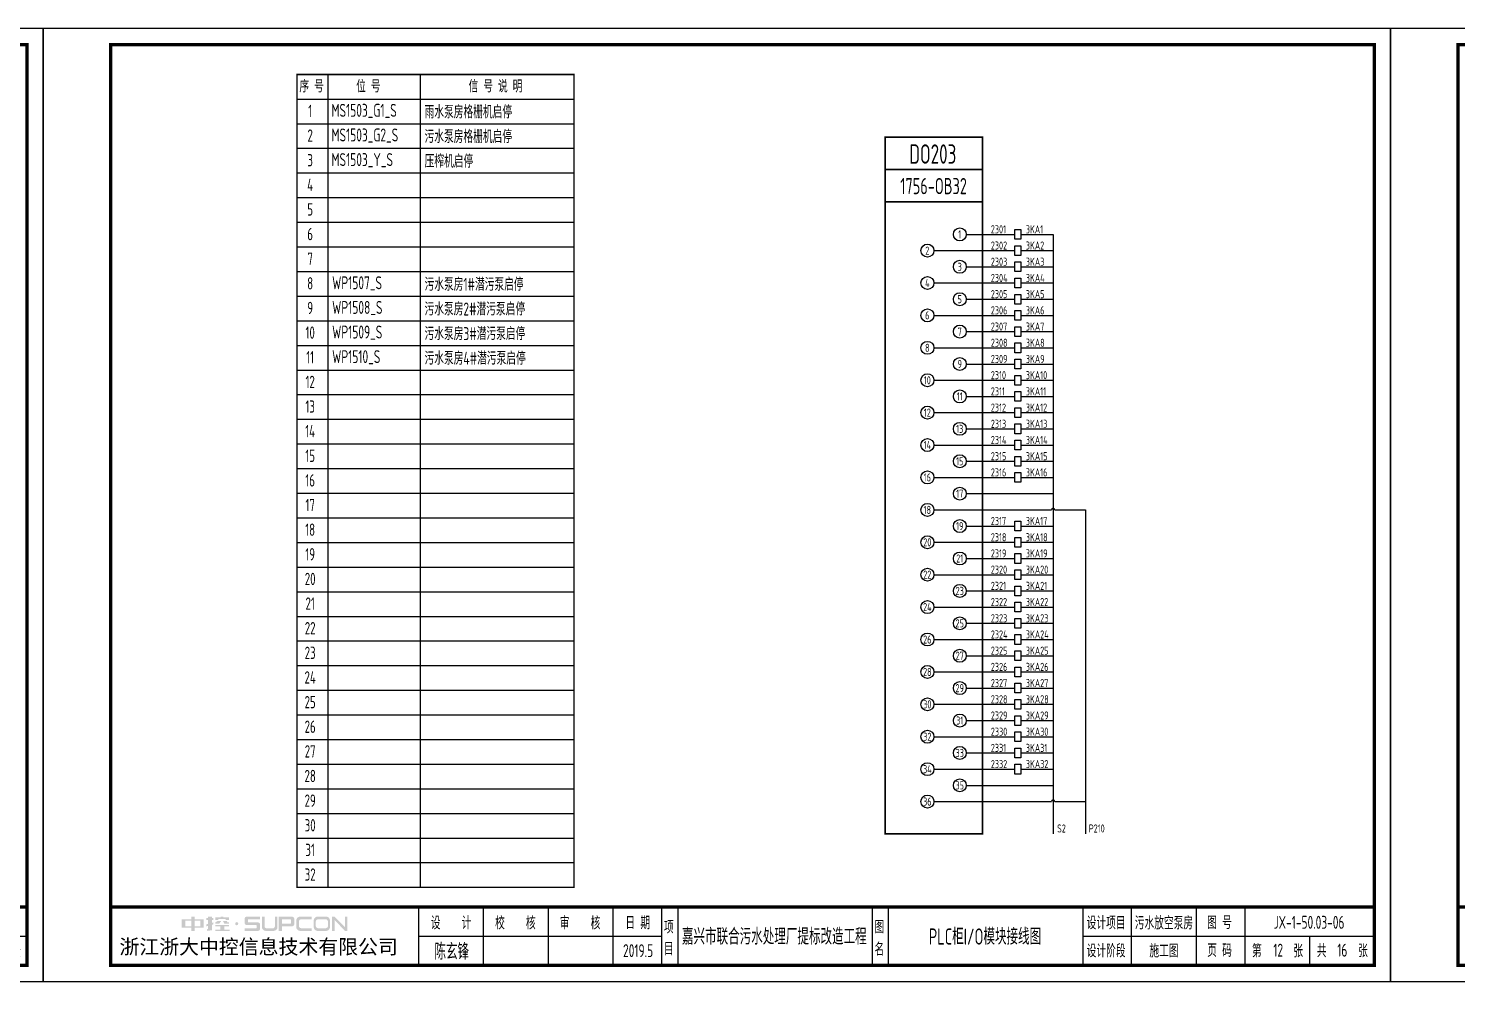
# Model space of a CAD drawing. Header units: millimetres. Extents: x 30557 to 235556, y -116603 to -73383.
# Drawn here: x 143017 to 147424, y -83067 to -80127 of the extents above; entities that cross this region are included whole.
import ezdxf
from ezdxf.enums import TextEntityAlignment as Align

# ---------------------------------------------------------------- set-up
doc = ezdxf.new("R2010")
doc.units = ezdxf.units.MM
doc.layers.add('1', color=3, linetype='Continuous')
doc.layers.add('_Drawing', color=7, linetype='Continuous', lineweight=25)
doc.styles.add('supcon', font='sceie.shx', dxfattribs={"width": 0.75, "height": 40, "bigfont": 'sceic.shx'})
doc.styles.add('Title', font='', dxfattribs={"height": 45})
doc.styles.get('Title').set_extended_font_data('SimHei')

# ---------------------------------------------------------------- blocks, each defined once
blk = doc.blocks.new('中控·SUPCON')
at = {"linetype": 'Continuous'}
h = blk.add_hatch(color=2, dxfattribs=at)
h.dxf.hatch_style = 1
h.paths.add_polyline_path([(34, 33), (20, 33), (20, 37), (15, 37), (15, 36), (15, 33), (0, 33), (0, 20), (13, 20), (15, 20), (15, 15), (20, 15), (20, 20), (22, 20), (34, 20)])
h.paths.add_polyline_path([(20, 30), (20, 31), (29, 31), (29, 22), (20, 22)], flags=16)
h.paths.add_polyline_path([(15, 30), (15, 22), (6, 22), (6, 31), (15, 31)], flags=16)
h.paths.add_polyline_path([(47, 32), (49, 32), (49, 35), (47, 35), (47, 37), (41, 37), (41, 35), (38, 35), (38, 32), (41, 32), (41, 25.8), (38, 25), (38, 22), (41, 22.8), (41, 18.3), (39, 17), (39, 15), (47, 16), (47, 24.5), (49, 25), (49, 28), (47, 27.5)])
h.paths.add_polyline_path([(61, 30), (55, 30), (52, 28), (52, 26), (58, 26)])
h.paths.add_polyline_path([(73, 28), (71, 28), (70, 30), (64, 30), (66, 26), (73, 26)])
h.paths.add_polyline_path([(73, 36), (64.6, 36), (64.6, 37), (60.4, 37), (60.4, 36), (52, 36), (52, 32), (56.8, 32), (56.8, 33.1), (68.2, 33.1), (68.2, 32), (73, 32)])
h.paths.add_polyline_path([(66, 22), (73, 22), (73, 24), (52, 24), (52, 22), (60, 22), (60, 17), (52, 17), (52, 15), (74, 15), (74, 17), (66, 17)])
h.paths.add_polyline_path([(82.7, 26.1, 1), (87.6, 26.1, 1)])
h.paths.add_polyline_path([(118, 28), (103.5, 28, -0.414214), (102.5, 29), (102.5, 32, -0.414214), (103.5, 33), (121, 33), (121, 37), (100.5, 37, 0.414214), (97.5, 34), (97.5, 27, 0.414214), (100.5, 24), (115, 24, -0.414214), (116, 23), (116, 20, -0.414214), (115, 19), (97.5, 19), (97.5, 15), (118, 15, 0.414214), (121, 18), (121, 25, 0.414214)])
h.paths.add_polyline_path([(128, 37), (124, 37), (124, 36), (124, 21, 0.414214), (130, 15), (142, 15, 0.414214), (148, 21), (148, 37), (144, 37), (144, 22, -0.414214), (141, 19), (131, 19, -0.414214), (128, 22)])
h.paths.add_polyline_path([(174, 26), (174, 33, 0.414214), (170, 37), (150, 37), (150, 36), (150, 15), (155, 15), (155, 22), (170, 22, 0.414214)])
h.paths.add_polyline_path([(167, 26), (155, 26), (155, 33), (167, 33, -0.414214), (169, 31), (169, 28, -0.414214)], flags=16)
h.paths.add_polyline_path([(201, 19), (185, 19, -0.414214), (181, 23), (181, 29, -0.414214), (185, 33), (201, 33), (201, 37), (183, 37, 0.414214), (177, 31), (177, 21, 0.414214), (183, 15), (201, 15)])
h.paths.add_polyline_path([(229, 21), (229, 31, 0.414214), (223, 37), (210, 37, 0.414214), (204, 31), (204, 21, 0.414214), (210, 15), (223, 15, 0.414214)])
h.paths.add_polyline_path([(207, 23), (207, 29, -0.414214), (211, 33), (222, 33, -0.414214), (226, 29), (226, 23, -0.414214), (222, 19), (211, 19, -0.414214)], flags=16)
h.paths.add_polyline_path([(236, 32.1), (252, 15), (256, 15), (256, 37), (252, 37), (252, 21), (236, 37), (232, 37), (232, 36), (232, 15), (236, 15)])
h = blk.add_hatch(color=2, dxfattribs=at)
h.dxf.hatch_style = 1
h.paths.add_polyline_path([(34, 33), (20, 33), (20, 37), (15, 37), (15, 36), (15, 33), (0, 33), (0, 20), (13, 20), (15, 20), (15, 15), (20, 15), (20, 20), (22, 20), (34, 20)])
h.paths.add_polyline_path([(20, 30), (20, 31), (29, 31), (29, 22), (20, 22)], flags=16)
h.paths.add_polyline_path([(15, 30), (15, 22), (6, 22), (6, 31), (15, 31)], flags=16)
h.paths.add_polyline_path([(47, 32), (49, 32), (49, 35), (47, 35), (47, 37), (41, 37), (41, 35), (38, 35), (38, 32), (41, 32), (41, 25.8), (38, 25), (38, 22), (41, 22.8), (41, 18.3), (39, 17), (39, 15), (47, 16), (47, 24.5), (49, 25), (49, 28), (47, 27.5)])
h.paths.add_polyline_path([(61, 30), (55, 30), (52, 28), (52, 26), (58, 26)])
h.paths.add_polyline_path([(73, 28), (71, 28), (70, 30), (64, 30), (66, 26), (73, 26)])
h.paths.add_polyline_path([(73, 36), (64.6, 36), (64.6, 37), (60.4, 37), (60.4, 36), (52, 36), (52, 32), (56.8, 32), (56.8, 33.1), (68.2, 33.1), (68.2, 32), (73, 32)])
h.paths.add_polyline_path([(66, 22), (73, 22), (73, 24), (52, 24), (52, 22), (60, 22), (60, 17), (52, 17), (52, 15), (74, 15), (74, 17), (66, 17)])
h.paths.add_polyline_path([(82.7, 26.1, 1), (87.6, 26.1, 1)])
h.paths.add_polyline_path([(118, 28), (103.5, 28, -0.414214), (102.5, 29), (102.5, 32, -0.414214), (103.5, 33), (121, 33), (121, 37), (100.5, 37, 0.414214), (97.5, 34), (97.5, 27, 0.414214), (100.5, 24), (115, 24, -0.414214), (116, 23), (116, 20, -0.414214), (115, 19), (97.5, 19), (97.5, 15), (118, 15, 0.414214), (121, 18), (121, 25, 0.414214)])
h.paths.add_polyline_path([(128, 37), (124, 37), (124, 36), (124, 21, 0.414214), (130, 15), (142, 15, 0.414214), (148, 21), (148, 37), (144, 37), (144, 22, -0.414214), (141, 19), (131, 19, -0.414214), (128, 22)])
h.paths.add_polyline_path([(174, 26), (174, 33, 0.414214), (170, 37), (150, 37), (150, 36), (150, 15), (155, 15), (155, 22), (170, 22, 0.414214)])
h.paths.add_polyline_path([(167, 26), (155, 26), (155, 33), (167, 33, -0.414214), (169, 31), (169, 28, -0.414214)], flags=16)
h.paths.add_polyline_path([(201, 19), (185, 19, -0.414214), (181, 23), (181, 29, -0.414214), (185, 33), (201, 33), (201, 37), (183, 37, 0.414214), (177, 31), (177, 21, 0.414214), (183, 15), (201, 15)])
h.paths.add_polyline_path([(229, 21), (229, 31, 0.414214), (223, 37), (210, 37, 0.414214), (204, 31), (204, 21, 0.414214), (210, 15), (223, 15, 0.414214)])
h.paths.add_polyline_path([(207, 23), (207, 29, -0.414214), (211, 33), (222, 33, -0.414214), (226, 29), (226, 23, -0.414214), (222, 19), (211, 19, -0.414214)], flags=16)
h.paths.add_polyline_path([(236, 32.1), (252, 15), (256, 15), (256, 37), (252, 37), (252, 21), (236, 37), (232, 37), (232, 36), (232, 15), (236, 15)])
h = blk.add_hatch(color=2, dxfattribs=at)
h.dxf.hatch_style = 1
h.paths.add_polyline_path([(34, 33), (20, 33), (20, 37), (15, 37), (15, 36), (15, 33), (0, 33), (0, 20), (13, 20), (15, 20), (15, 15), (20, 15), (20, 20), (22, 20), (34, 20)])
h.paths.add_polyline_path([(20, 30), (20, 31), (29, 31), (29, 22), (20, 22)], flags=16)
h.paths.add_polyline_path([(15, 30), (15, 22), (6, 22), (6, 31), (15, 31)], flags=16)
h.paths.add_polyline_path([(47, 32), (49, 32), (49, 35), (47, 35), (47, 37), (41, 37), (41, 35), (38, 35), (38, 32), (41, 32), (41, 25.8), (38, 25), (38, 22), (41, 22.8), (41, 18.3), (39, 17), (39, 15), (47, 16), (47, 24.5), (49, 25), (49, 28), (47, 27.5)])
h.paths.add_polyline_path([(61, 30), (55, 30), (52, 28), (52, 26), (58, 26)])
h.paths.add_polyline_path([(73, 28), (71, 28), (70, 30), (64, 30), (66, 26), (73, 26)])
h.paths.add_polyline_path([(73, 36), (64.6, 36), (64.6, 37), (60.4, 37), (60.4, 36), (52, 36), (52, 32), (56.8, 32), (56.8, 33.1), (68.2, 33.1), (68.2, 32), (73, 32)])
h.paths.add_polyline_path([(66, 22), (73, 22), (73, 24), (52, 24), (52, 22), (60, 22), (60, 17), (52, 17), (52, 15), (74, 15), (74, 17), (66, 17)])
h.paths.add_polyline_path([(82.7, 26.1, 1), (87.6, 26.1, 1)])
h.paths.add_polyline_path([(118, 28), (103.5, 28, -0.414214), (102.5, 29), (102.5, 32, -0.414214), (103.5, 33), (121, 33), (121, 37), (100.5, 37, 0.414214), (97.5, 34), (97.5, 27, 0.414214), (100.5, 24), (115, 24, -0.414214), (116, 23), (116, 20, -0.414214), (115, 19), (97.5, 19), (97.5, 15), (118, 15, 0.414214), (121, 18), (121, 25, 0.414214)])
h.paths.add_polyline_path([(128, 37), (124, 37), (124, 36), (124, 21, 0.414214), (130, 15), (142, 15, 0.414214), (148, 21), (148, 37), (144, 37), (144, 22, -0.414214), (141, 19), (131, 19, -0.414214), (128, 22)])
h.paths.add_polyline_path([(174, 26), (174, 33, 0.414214), (170, 37), (150, 37), (150, 36), (150, 15), (155, 15), (155, 22), (170, 22, 0.414214)])
h.paths.add_polyline_path([(167, 26), (155, 26), (155, 33), (167, 33, -0.414214), (169, 31), (169, 28, -0.414214)], flags=16)
h.paths.add_polyline_path([(201, 19), (185, 19, -0.414214), (181, 23), (181, 29, -0.414214), (185, 33), (201, 33), (201, 37), (183, 37, 0.414214), (177, 31), (177, 21, 0.414214), (183, 15), (201, 15)])
h.paths.add_polyline_path([(229, 21), (229, 31, 0.414214), (223, 37), (210, 37, 0.414214), (204, 31), (204, 21, 0.414214), (210, 15), (223, 15, 0.414214)])
h.paths.add_polyline_path([(207, 23), (207, 29, -0.414214), (211, 33), (222, 33, -0.414214), (226, 29), (226, 23, -0.414214), (222, 19), (211, 19, -0.414214)], flags=16)
h.paths.add_polyline_path([(236, 32.1), (252, 15), (256, 15), (256, 37), (252, 37), (252, 21), (236, 37), (232, 37), (232, 36), (232, 15), (236, 15)])
h = blk.add_hatch(color=2, dxfattribs=at)
h.dxf.hatch_style = 1
h.paths.add_polyline_path([(34, 33), (20, 33), (20, 37), (15, 37), (15, 36), (15, 33), (0, 33), (0, 20), (13, 20), (15, 20), (15, 15), (20, 15), (20, 20), (22, 20), (34, 20)])
h.paths.add_polyline_path([(20, 30), (20, 31), (29, 31), (29, 22), (20, 22)], flags=16)
h.paths.add_polyline_path([(15, 30), (15, 22), (6, 22), (6, 31), (15, 31)], flags=16)
h.paths.add_polyline_path([(47, 32), (49, 32), (49, 35), (47, 35), (47, 37), (41, 37), (41, 35), (38, 35), (38, 32), (41, 32), (41, 25.8), (38, 25), (38, 22), (41, 22.8), (41, 18.3), (39, 17), (39, 15), (47, 16), (47, 24.5), (49, 25), (49, 28), (47, 27.5)])
h.paths.add_polyline_path([(61, 30), (55, 30), (52, 28), (52, 26), (58, 26)])
h.paths.add_polyline_path([(73, 28), (71, 28), (70, 30), (64, 30), (66, 26), (73, 26)])
h.paths.add_polyline_path([(73, 36), (64.6, 36), (64.6, 37), (60.4, 37), (60.4, 36), (52, 36), (52, 32), (56.8, 32), (56.8, 33.1), (68.2, 33.1), (68.2, 32), (73, 32)])
h.paths.add_polyline_path([(66, 22), (73, 22), (73, 24), (52, 24), (52, 22), (60, 22), (60, 17), (52, 17), (52, 15), (74, 15), (74, 17), (66, 17)])
h.paths.add_polyline_path([(82.7, 26.1, 1), (87.6, 26.1, 1)])
h.paths.add_polyline_path([(118, 28), (103.5, 28, -0.414214), (102.5, 29), (102.5, 32, -0.414214), (103.5, 33), (121, 33), (121, 37), (100.5, 37, 0.414214), (97.5, 34), (97.5, 27, 0.414214), (100.5, 24), (115, 24, -0.414214), (116, 23), (116, 20, -0.414214), (115, 19), (97.5, 19), (97.5, 15), (118, 15, 0.414214), (121, 18), (121, 25, 0.414214)])
h.paths.add_polyline_path([(128, 37), (124, 37), (124, 36), (124, 21, 0.414214), (130, 15), (142, 15, 0.414214), (148, 21), (148, 37), (144, 37), (144, 22, -0.414214), (141, 19), (131, 19, -0.414214), (128, 22)])
h.paths.add_polyline_path([(174, 26), (174, 33, 0.414214), (170, 37), (150, 37), (150, 36), (150, 15), (155, 15), (155, 22), (170, 22, 0.414214)])
h.paths.add_polyline_path([(167, 26), (155, 26), (155, 33), (167, 33, -0.414214), (169, 31), (169, 28, -0.414214)], flags=16)
h.paths.add_polyline_path([(201, 19), (185, 19, -0.414214), (181, 23), (181, 29, -0.414214), (185, 33), (201, 33), (201, 37), (183, 37, 0.414214), (177, 31), (177, 21, 0.414214), (183, 15), (201, 15)])
h.paths.add_polyline_path([(229, 21), (229, 31, 0.414214), (223, 37), (210, 37, 0.414214), (204, 31), (204, 21, 0.414214), (210, 15), (223, 15, 0.414214)])
h.paths.add_polyline_path([(207, 23), (207, 29, -0.414214), (211, 33), (222, 33, -0.414214), (226, 29), (226, 23, -0.414214), (222, 19), (211, 19, -0.414214)], flags=16)
h.paths.add_polyline_path([(236, 32.1), (252, 15), (256, 15), (256, 37), (252, 37), (252, 21), (236, 37), (232, 37), (232, 36), (232, 15), (236, 15)])
h = blk.add_hatch(color=2, dxfattribs=at)
h.dxf.hatch_style = 1
h.paths.add_polyline_path([(34, 33), (20, 33), (20, 37), (15, 37), (15, 36), (15, 33), (0, 33), (0, 20), (13, 20), (15, 20), (15, 15), (20, 15), (20, 20), (22, 20), (34, 20)])
h.paths.add_polyline_path([(20, 30), (20, 31), (29, 31), (29, 22), (20, 22)], flags=16)
h.paths.add_polyline_path([(15, 30), (15, 22), (6, 22), (6, 31), (15, 31)], flags=16)
h.paths.add_polyline_path([(47, 32), (49, 32), (49, 35), (47, 35), (47, 37), (41, 37), (41, 35), (38, 35), (38, 32), (41, 32), (41, 25.8), (38, 25), (38, 22), (41, 22.8), (41, 18.3), (39, 17), (39, 15), (47, 16), (47, 24.5), (49, 25), (49, 28), (47, 27.5)])
h.paths.add_polyline_path([(61, 30), (55, 30), (52, 28), (52, 26), (58, 26)])
h.paths.add_polyline_path([(73, 28), (71, 28), (70, 30), (64, 30), (66, 26), (73, 26)])
h.paths.add_polyline_path([(73, 36), (64.6, 36), (64.6, 37), (60.4, 37), (60.4, 36), (52, 36), (52, 32), (56.8, 32), (56.8, 33.1), (68.2, 33.1), (68.2, 32), (73, 32)])
h.paths.add_polyline_path([(66, 22), (73, 22), (73, 24), (52, 24), (52, 22), (60, 22), (60, 17), (52, 17), (52, 15), (74, 15), (74, 17), (66, 17)])
h.paths.add_polyline_path([(82.7, 26.1, 1), (87.6, 26.1, 1)])
h.paths.add_polyline_path([(118, 28), (103.5, 28, -0.414214), (102.5, 29), (102.5, 32, -0.414214), (103.5, 33), (121, 33), (121, 37), (100.5, 37, 0.414214), (97.5, 34), (97.5, 27, 0.414214), (100.5, 24), (115, 24, -0.414214), (116, 23), (116, 20, -0.414214), (115, 19), (97.5, 19), (97.5, 15), (118, 15, 0.414214), (121, 18), (121, 25, 0.414214)])
h.paths.add_polyline_path([(128, 37), (124, 37), (124, 36), (124, 21, 0.414214), (130, 15), (142, 15, 0.414214), (148, 21), (148, 37), (144, 37), (144, 22, -0.414214), (141, 19), (131, 19, -0.414214), (128, 22)])
h.paths.add_polyline_path([(174, 26), (174, 33, 0.414214), (170, 37), (150, 37), (150, 36), (150, 15), (155, 15), (155, 22), (170, 22, 0.414214)])
h.paths.add_polyline_path([(167, 26), (155, 26), (155, 33), (167, 33, -0.414214), (169, 31), (169, 28, -0.414214)], flags=16)
h.paths.add_polyline_path([(201, 19), (185, 19, -0.414214), (181, 23), (181, 29, -0.414214), (185, 33), (201, 33), (201, 37), (183, 37, 0.414214), (177, 31), (177, 21, 0.414214), (183, 15), (201, 15)])
h.paths.add_polyline_path([(229, 21), (229, 31, 0.414214), (223, 37), (210, 37, 0.414214), (204, 31), (204, 21, 0.414214), (210, 15), (223, 15, 0.414214)])
h.paths.add_polyline_path([(207, 23), (207, 29, -0.414214), (211, 33), (222, 33, -0.414214), (226, 29), (226, 23, -0.414214), (222, 19), (211, 19, -0.414214)], flags=16)
h.paths.add_polyline_path([(236, 32.1), (252, 15), (256, 15), (256, 37), (252, 37), (252, 21), (236, 37), (232, 37), (232, 36), (232, 15), (236, 15)])
h = blk.add_hatch(color=2, dxfattribs=at)
h.dxf.hatch_style = 1
h.paths.add_polyline_path([(34, 33), (20, 33), (20, 37), (15, 37), (15, 36), (15, 33), (0, 33), (0, 20), (13, 20), (15, 20), (15, 15), (20, 15), (20, 20), (22, 20), (34, 20)])
h.paths.add_polyline_path([(20, 30), (20, 31), (29, 31), (29, 22), (20, 22)], flags=16)
h.paths.add_polyline_path([(15, 30), (15, 22), (6, 22), (6, 31), (15, 31)], flags=16)
h.paths.add_polyline_path([(47, 32), (49, 32), (49, 35), (47, 35), (47, 37), (41, 37), (41, 35), (38, 35), (38, 32), (41, 32), (41, 25.8), (38, 25), (38, 22), (41, 22.8), (41, 18.3), (39, 17), (39, 15), (47, 16), (47, 24.5), (49, 25), (49, 28), (47, 27.5)])
h.paths.add_polyline_path([(61, 30), (55, 30), (52, 28), (52, 26), (58, 26)])
h.paths.add_polyline_path([(73, 28), (71, 28), (70, 30), (64, 30), (66, 26), (73, 26)])
h.paths.add_polyline_path([(73, 36), (64.6, 36), (64.6, 37), (60.4, 37), (60.4, 36), (52, 36), (52, 32), (56.8, 32), (56.8, 33.1), (68.2, 33.1), (68.2, 32), (73, 32)])
h.paths.add_polyline_path([(66, 22), (73, 22), (73, 24), (52, 24), (52, 22), (60, 22), (60, 17), (52, 17), (52, 15), (74, 15), (74, 17), (66, 17)])
h.paths.add_polyline_path([(82.7, 26.1, 1), (87.6, 26.1, 1)])
h.paths.add_polyline_path([(118, 28), (103.5, 28, -0.414214), (102.5, 29), (102.5, 32, -0.414214), (103.5, 33), (121, 33), (121, 37), (100.5, 37, 0.414214), (97.5, 34), (97.5, 27, 0.414214), (100.5, 24), (115, 24, -0.414214), (116, 23), (116, 20, -0.414214), (115, 19), (97.5, 19), (97.5, 15), (118, 15, 0.414214), (121, 18), (121, 25, 0.414214)])
h.paths.add_polyline_path([(128, 37), (124, 37), (124, 36), (124, 21, 0.414214), (130, 15), (142, 15, 0.414214), (148, 21), (148, 37), (144, 37), (144, 22, -0.414214), (141, 19), (131, 19, -0.414214), (128, 22)])
h.paths.add_polyline_path([(174, 26), (174, 33, 0.414214), (170, 37), (150, 37), (150, 36), (150, 15), (155, 15), (155, 22), (170, 22, 0.414214)])
h.paths.add_polyline_path([(167, 26), (155, 26), (155, 33), (167, 33, -0.414214), (169, 31), (169, 28, -0.414214)], flags=16)
h.paths.add_polyline_path([(201, 19), (185, 19, -0.414214), (181, 23), (181, 29, -0.414214), (185, 33), (201, 33), (201, 37), (183, 37, 0.414214), (177, 31), (177, 21, 0.414214), (183, 15), (201, 15)])
h.paths.add_polyline_path([(229, 21), (229, 31, 0.414214), (223, 37), (210, 37, 0.414214), (204, 31), (204, 21, 0.414214), (210, 15), (223, 15, 0.414214)])
h.paths.add_polyline_path([(207, 23), (207, 29, -0.414214), (211, 33), (222, 33, -0.414214), (226, 29), (226, 23, -0.414214), (222, 19), (211, 19, -0.414214)], flags=16)
h.paths.add_polyline_path([(236, 32.1), (252, 15), (256, 15), (256, 37), (252, 37), (252, 21), (236, 37), (232, 37), (232, 36), (232, 15), (236, 15)])
blk = doc.blocks.new('supcon图框')
at = {"linetype": 'Continuous'}
for p, q in [((6145.7, 4361.7), (1987.7, 4361.7)), ((1987.7, 4361.7), (1987.7, 1421.7)), ((6145.7, 1421.7), (6145.7, 4361.7)), ((1987.7, 1421.7), (6145.7, 1421.7))]:
    blk.add_line(p, q, dxfattribs=at)
for p, q in [((3145.7, 1651.7), (3145.7, 1471.7)), ((3345.7, 1651.7), (3345.7, 1471.7)), ((3545.7, 1651.7), (3545.7, 1471.7)), ((3745.7, 1651.7), (3745.7, 1471.7)), ((3895.7, 1651.7), (3895.7, 1471.7)), ((3945.7, 1651.7), (3945.7, 1471.7)), ((4545.7, 1651.7), (4545.7, 1471.7)), ((4595.7, 1651.7), (4595.7, 1471.7)), ((5195.7, 1651.7), (5195.7, 1471.7)), ((5345.7, 1651.7), (5345.7, 1471.7)), ((5545.7, 1651.7), (5545.7, 1471.7)), ((5695.7, 1651.7), (5695.7, 1471.7)), ((3145.7, 1561.7), (3895.7, 1561.7)), ((5195.7, 1561.7), (6095.7, 1561.7)), ((5895.7, 1561.7), (5895.7, 1471.7))]:
    blk.add_line(p, q)
at = {"linetype": 'Continuous', "const_width": 10}
blk.add_lwpolyline([(2195.7, 4311.7), (6095.7, 4311.7), (6095.7, 1471.7), (2195.7, 1471.7)], close=True, dxfattribs=at)
blk.add_lwpolyline([(2195.7, 1651.7), (6095.7, 1651.7)], dxfattribs=at)
at = {"linetype": 'Continuous', "xscale": 2, "yscale": 2, "zscale": 2}
blk.add_blockref('中控·SUPCON', (2414.6, 1547.7), dxfattribs=at)
at = {"style": 'supcon', "width": 0.75}
for s, p in [('设    计', (3246.2, 1604.2)), ('校    核', (3444.8, 1604.2)), ('审    核', (3644.5, 1604.2)), ('日 期', (3822.5, 1604.2)), ('项', (3918.2, 1590.7)), ('图', (4568.2, 1590.7)), ('设计项目', (5268, 1604.2)), ('图 号', (5618, 1604.2)), ('目', (3918.2, 1522.9)), ('名', (4568.2, 1522.9)), ('设计阶段', (5268, 1518.1)), ('施工图', (5446.5, 1518.1)), ('页 码', (5618, 1518.1)), ('第      张', (5797, 1518.1)), ('共      张', (5997, 1518.1))]:
    blk.add_text(s, height=40, dxfattribs=at).set_placement(p, align=Align.MIDDLE)
at = {"style": 'Title'}
blk.add_text('浙江浙大中控信息技术有限公司', height=45, dxfattribs=at).set_placement((2222.8, 1506.2))
blk = doc.blocks.new('1756-OB32')
at = {"linetype": 'Continuous'}
for p, q in [((13708.2, 29269.5), (13858.2, 29269.5)), ((13608.2, 29219.5), (13858.2, 29219.5)), ((13708.2, 29169.5), (13858.2, 29169.5)), ((13608.2, 29119.5), (13858.2, 29119.5)), ((13708.2, 29069.5), (13858.2, 29069.5)), ((13608.2, 29019.5), (13858.2, 29019.5)), ((13708.2, 28969.5), (13858.2, 28969.5)), ((13608.2, 28919.5), (13858.2, 28919.5)), ((13708.2, 28869.5), (13858.2, 28869.5)), ((13608.2, 28819.5), (13858.2, 28819.5)), ((13708.2, 28769.5), (13858.2, 28769.5)), ((13608.2, 28719.5), (13858.2, 28719.5)), ((13708.2, 28669.5), (13858.2, 28669.5)), ((13608.2, 28619.5), (13858.2, 28619.5)), ((13708.2, 28569.5), (13858.2, 28569.5)), ((13608.2, 28519.5), (13858.2, 28519.5)), ((13708.2, 28369.5), (13858.2, 28369.5)), ((13608.2, 28319.5), (13858.2, 28319.5)), ((13708.2, 28269.5), (13858.2, 28269.5)), ((13608.2, 28219.5), (13858.2, 28219.5)), ((13708.2, 28169.5), (13858.2, 28169.5)), ((13608.2, 28119.5), (13858.2, 28119.5)), ((13708.2, 28069.5), (13858.2, 28069.5)), ((13608.2, 28019.5), (13858.2, 28019.5)), ((13708.2, 27969.5), (13858.2, 27969.5)), ((13608.2, 27919.5), (13858.2, 27919.5)), ((13708.2, 27869.5), (13858.2, 27869.5)), ((13608.2, 27819.5), (13858.2, 27819.5)), ((13708.2, 27769.5), (13858.2, 27769.5)), ((13608.2, 27719.5), (13858.2, 27719.5)), ((13708.2, 27669.5), (13858.2, 27669.5)), ((13608.2, 27619.5), (13858.2, 27619.5))]:
    blk.add_line(p, q, dxfattribs=at)
at = {"color": 5, "linetype": 'Continuous'}
for p, q in [((13876.2, 29269.5), (13976.2, 29269.5)), ((13976.2, 29269.5), (13976.2, 27419.5)), ((13876.2, 29219.5), (13976.2, 29219.5)), ((13876.2, 29169.5), (13976.2, 29169.5)), ((13876.2, 29119.5), (13976.2, 29119.5)), ((13876.2, 29069.5), (13976.2, 29069.5)), ((13876.2, 29019.5), (13976.2, 29019.5)), ((13876.2, 28969.5), (13976.2, 28969.5)), ((13876.2, 28919.5), (13976.2, 28919.5)), ((13876.2, 28869.5), (13976.2, 28869.5)), ((13876.2, 28819.5), (13976.2, 28819.5)), ((13876.2, 28769.5), (13976.2, 28769.5)), ((13876.2, 28719.5), (13976.2, 28719.5)), ((13876.2, 28669.5), (13976.2, 28669.5)), ((13876.2, 28619.5), (13976.2, 28619.5)), ((13876.2, 28569.5), (13976.2, 28569.5)), ((13876.2, 28519.5), (13976.2, 28519.5)), ((13708.2, 28469.5), (13976.2, 28469.5)), ((13876.2, 28369.5), (13976.2, 28369.5)), ((13876.2, 28319.5), (13976.2, 28319.5)), ((13876.2, 28269.5), (13976.2, 28269.5)), ((13876.2, 28219.5), (13976.2, 28219.5)), ((13876.2, 28169.5), (13976.2, 28169.5)), ((13876.2, 28119.5), (13976.2, 28119.5)), ((13876.2, 28069.5), (13976.2, 28069.5)), ((13876.2, 28019.5), (13976.2, 28019.5)), ((13876.2, 27969.5), (13976.2, 27969.5)), ((13876.2, 27919.5), (13976.2, 27919.5)), ((13876.2, 27869.5), (13976.2, 27869.5)), ((13876.2, 27819.5), (13976.2, 27819.5)), ((13876.2, 27769.5), (13976.2, 27769.5)), ((13876.2, 27719.5), (13976.2, 27719.5)), ((13876.2, 27669.5), (13976.2, 27669.5)), ((13876.2, 27619.5), (13976.2, 27619.5)), ((13708.2, 27569.5), (13976.2, 27569.5))]:
    blk.add_line(p, q, dxfattribs=at)
at = {"color": 37, "linetype": 'Continuous'}
for p, q in [((13981.2, 28419.5), (14076.2, 28419.5)), ((14076.2, 28419.5), (14076.2, 27419.5)), ((13608.2, 27519.5), (13971.2, 27519.5)), ((13981.2, 27519.5), (14076.2, 27519.5))]:
    blk.add_line(p, q, dxfattribs=at)
at = {"linetype": 'Continuous', "const_width": 5}
blk.add_lwpolyline([(13458.2, 29569.5), (13758.2, 29569.5), (13758.2, 27419.5), (13458.2, 27419.5)], close=True, dxfattribs=at)
for points in [[(13458.2, 29469.5), (13758.2, 29469.5)], [(13458.2, 29369.5), (13758.2, 29369.5)]]:
    blk.add_lwpolyline(points, dxfattribs=at)
at = {"linetype": 'Continuous'}
for points in [[(13858.2, 29284.5), (13876.2, 29284.5), (13876.2, 29254.5), (13858.2, 29254.5)], [(13858.2, 29234.5), (13876.2, 29234.5), (13876.2, 29204.5), (13858.2, 29204.5)], [(13858.2, 29184.5), (13876.2, 29184.5), (13876.2, 29154.5), (13858.2, 29154.5)], [(13858.2, 29134.5), (13876.2, 29134.5), (13876.2, 29104.5), (13858.2, 29104.5)], [(13858.2, 29084.5), (13876.2, 29084.5), (13876.2, 29054.5), (13858.2, 29054.5)], [(13858.2, 29034.5), (13876.2, 29034.5), (13876.2, 29004.5), (13858.2, 29004.5)], [(13858.2, 28984.5), (13876.2, 28984.5), (13876.2, 28954.5), (13858.2, 28954.5)], [(13858.2, 28934.5), (13876.2, 28934.5), (13876.2, 28904.5), (13858.2, 28904.5)], [(13858.2, 28884.5), (13876.2, 28884.5), (13876.2, 28854.5), (13858.2, 28854.5)], [(13858.2, 28834.5), (13876.2, 28834.5), (13876.2, 28804.5), (13858.2, 28804.5)], [(13858.2, 28784.5), (13876.2, 28784.5), (13876.2, 28754.5), (13858.2, 28754.5)], [(13858.2, 28734.5), (13876.2, 28734.5), (13876.2, 28704.5), (13858.2, 28704.5)], [(13858.2, 28684.5), (13876.2, 28684.5), (13876.2, 28654.5), (13858.2, 28654.5)], [(13858.2, 28634.5), (13876.2, 28634.5), (13876.2, 28604.5), (13858.2, 28604.5)], [(13858.2, 28584.5), (13876.2, 28584.5), (13876.2, 28554.5), (13858.2, 28554.5)], [(13858.2, 28534.5), (13876.2, 28534.5), (13876.2, 28504.5), (13858.2, 28504.5)], [(13858.2, 28384.5), (13876.2, 28384.5), (13876.2, 28354.5), (13858.2, 28354.5)], [(13858.2, 28334.5), (13876.2, 28334.5), (13876.2, 28304.5), (13858.2, 28304.5)], [(13858.2, 28284.5), (13876.2, 28284.5), (13876.2, 28254.5), (13858.2, 28254.5)], [(13858.2, 28234.5), (13876.2, 28234.5), (13876.2, 28204.5), (13858.2, 28204.5)], [(13858.2, 28184.5), (13876.2, 28184.5), (13876.2, 28154.5), (13858.2, 28154.5)], [(13858.2, 28134.5), (13876.2, 28134.5), (13876.2, 28104.5), (13858.2, 28104.5)], [(13858.2, 28084.5), (13876.2, 28084.5), (13876.2, 28054.5), (13858.2, 28054.5)], [(13858.2, 28034.5), (13876.2, 28034.5), (13876.2, 28004.5), (13858.2, 28004.5)], [(13858.2, 27984.5), (13876.2, 27984.5), (13876.2, 27954.5), (13858.2, 27954.5)], [(13858.2, 27934.5), (13876.2, 27934.5), (13876.2, 27904.5), (13858.2, 27904.5)], [(13858.2, 27884.5), (13876.2, 27884.5), (13876.2, 27854.5), (13858.2, 27854.5)], [(13858.2, 27834.5), (13876.2, 27834.5), (13876.2, 27804.5), (13858.2, 27804.5)], [(13858.2, 27784.5), (13876.2, 27784.5), (13876.2, 27754.5), (13858.2, 27754.5)], [(13858.2, 27734.5), (13876.2, 27734.5), (13876.2, 27704.5), (13858.2, 27704.5)], [(13858.2, 27684.5), (13876.2, 27684.5), (13876.2, 27654.5), (13858.2, 27654.5)], [(13858.2, 27634.5), (13876.2, 27634.5), (13876.2, 27604.5), (13858.2, 27604.5)]]:
    blk.add_lwpolyline(points, close=True, dxfattribs=at)
at = {"lineweight": -3}
for centre in [(13688.2, 29269.5), (13588.2, 29219.5), (13688.2, 29169.5), (13588.2, 29119.5), (13688.2, 29069.5), (13588.2, 29019.5), (13688.2, 28969.5), (13588.2, 28919.5), (13688.2, 28869.5), (13588.2, 28819.5), (13688.2, 28769.5), (13588.2, 28719.5), (13688.2, 28669.5), (13588.2, 28619.5), (13688.2, 28569.5), (13588.2, 28519.5), (13688.2, 28469.5), (13588.2, 28419.5), (13688.2, 28369.5), (13588.2, 28319.5), (13688.2, 28269.5), (13588.2, 28219.5), (13688.2, 28169.5), (13588.2, 28119.5), (13688.2, 28069.5), (13588.2, 28019.5), (13688.2, 27969.5), (13588.2, 27919.5), (13688.2, 27869.5), (13588.2, 27819.5), (13688.2, 27769.5), (13588.2, 27719.5), (13688.2, 27669.5), (13588.2, 27619.5), (13688.2, 27569.5), (13588.2, 27519.5)]:
    blk.add_circle(centre, 20, dxfattribs=at)
at = {"color": 37, "linetype": 'Continuous'}
blk.add_arc((13976.2, 27519.5), 5, 0, 180, dxfattribs=at)
at = {"color": 7, "style": 'supcon', "width": 0.75}
blk.add_text('1756-OB32', height=50, dxfattribs=at).set_placement((13607.3, 29418.6), align=Align.MIDDLE)
at = {"style": 'supcon', "width": 0.75}
for s, p in [('1', (13687.9, 29269.5)), ('2', (13587.9, 29219.5)), ('3', (13687.9, 29169.5)), ('4', (13587.9, 29119.5)), ('5', (13687.9, 29069.5)), ('6', (13587.9, 29019.5)), ('7', (13687.9, 28969.5)), ('8', (13587.9, 28919.5)), ('9', (13687.9, 28869.5)), ('10', (13587.9, 28819.5)), ('11', (13687.9, 28769.5)), ('12', (13587.9, 28719.5)), ('13', (13687.9, 28669.5)), ('14', (13587.9, 28619.5)), ('15', (13687.9, 28569.5)), ('16', (13587.9, 28519.5)), ('17', (13687.9, 28469.5)), ('18', (13587.9, 28419.5)), ('19', (13687.9, 28369.5)), ('20', (13587.9, 28319.5)), ('21', (13687.9, 28269.5)), ('22', (13587.9, 28219.5)), ('23', (13687.9, 28169.5)), ('24', (13587.9, 28119.5)), ('25', (13687.9, 28069.5)), ('26', (13587.9, 28019.5)), ('27', (13687.9, 27969.5)), ('28', (13587.9, 27919.5)), ('29', (13687.9, 27869.5)), ('30', (13587.9, 27819.5)), ('31', (13687.9, 27769.5)), ('32', (13587.9, 27719.5)), ('33', (13687.9, 27669.5)), ('34', (13587.9, 27619.5)), ('35', (13687.9, 27569.5)), ('36', (13587.9, 27519.5))]:
    blk.add_text(s, height=25, dxfattribs=at).set_placement(p, align=Align.MIDDLE)

msp = doc.modelspace()

# ---------------------------------------------------------------- linework, layer by layer
at = {"lineweight": -3}
for p, q in [((143940.8, -80268.9), (143940.8, -81028.9)), ((144225.8, -80268.9), (144225.8, -81028.9)), ((143845.8, -80344.9), (144700.8, -80344.9)), ((143845.8, -80420.9), (144700.8, -80420.9)), ((143845.8, -80496.9), (144700.8, -80496.9)), ((143845.8, -80572.9), (144700.8, -80572.9)), ((143845.8, -80648.9), (144700.8, -80648.9)), ((143845.8, -80724.9), (144700.8, -80724.9)), ((143845.8, -80800.9), (144700.8, -80800.9)), ((143845.8, -80876.9), (144700.8, -80876.9)), ((143845.8, -80952.9), (144700.8, -80952.9)), ((143845.8, -81028.9), (144700.8, -81028.9)), ((143940.8, -81028.9), (143940.8, -82776.9)), ((144225.8, -81028.9), (144225.8, -82776.9)), ((143845.8, -81104.9), (144700.8, -81104.9)), ((143845.8, -81180.9), (144700.8, -81180.9)), ((143845.8, -81256.9), (144700.8, -81256.9)), ((143845.8, -81332.9), (144700.8, -81332.9)), ((143845.8, -81408.9), (144700.8, -81408.9)), ((143845.8, -81484.9), (144700.8, -81484.9)), ((143845.8, -81560.9), (144700.8, -81560.9)), ((143845.8, -81636.9), (144700.8, -81636.9)), ((143845.8, -81712.9), (144700.8, -81712.9)), ((143845.8, -81788.9), (144700.8, -81788.9)), ((143845.8, -81864.9), (144700.8, -81864.9)), ((143845.8, -81940.9), (144700.8, -81940.9)), ((143845.8, -82016.9), (144700.8, -82016.9)), ((143845.8, -82092.9), (144700.8, -82092.9)), ((143845.8, -82168.9), (144700.8, -82168.9)), ((143845.8, -82244.9), (144700.8, -82244.9)), ((143845.8, -82320.9), (144700.8, -82320.9)), ((143845.8, -82396.9), (144700.8, -82396.9)), ((143845.8, -82472.9), (144700.8, -82472.9)), ((143845.8, -82548.9), (144700.8, -82548.9)), ((143845.8, -82624.9), (144700.8, -82624.9)), ((143845.8, -82700.9), (144700.8, -82700.9)), ((143845.8, -82776.9), (144700.8, -82776.9))]:
    msp.add_line(p, q, dxfattribs=at)
at = {"color": 37, "linetype": 'Continuous'}
msp.add_line((145811.4, -81612.4), (146174.4, -81612.4), dxfattribs=at)
at = {"lineweight": -3, "const_width": 4.75}
msp.add_lwpolyline([(143845.8, -80268.9), (143845.8, -82776.9), (144700.8, -82776.9), (144700.8, -80268.9)], close=True, dxfattribs=at)
at = {"color": 37, "linetype": 'Continuous'}
msp.add_arc((146179.4, -81612.4), 5, 0, 180, dxfattribs=at)

# ---------------------------------------------------------------- block references
for p in [(136916.9, -84489.1), (141074.9, -84489.1), (145232.9, -84489.1)]:
    msp.add_blockref('supcon图框', p)
at = {"color": 1}
msp.add_blockref('1756-OB32', (132203.2, -110031.9), dxfattribs=at)

# ---------------------------------------------------------------- texts
at = {"style": 'supcon', "width": 0.75}
for s, p in [('序 号', (143890.9, -80324.5)), ('位 号', (144066, -80324.5)), ('信 号 说 明', (144458.4, -80324.5)), ('1', (143886.4, -80400.5)), ('2', (143886.4, -80476.5)), ('3', (143886.4, -80552.5)), ('4', (143886.4, -80628.5)), ('5', (143886.4, -80704.5)), ('6', (143886.4, -80780.5)), ('7', (143886.4, -80856.5)), ('8', (143886.4, -80932.5)), ('9', (143886.4, -81008.5)), ('10', (143886.4, -81084.5)), ('11', (143886.4, -81160.5)), ('12', (143886.4, -81236.5)), ('13', (143886.4, -81312.5)), ('14', (143886.4, -81388.5)), ('15', (143886.4, -81464.5)), ('16', (143886.4, -81540.5)), ('17', (143886.4, -81616.5)), ('18', (143886.4, -81692.5)), ('19', (143886.4, -81768.5)), ('20', (143886.4, -81844.5)), ('21', (143886.4, -81920.5)), ('22', (143886.4, -81996.5)), ('23', (143886.4, -82072.5)), ('24', (143886.4, -82148.5)), ('25', (143886.4, -82224.5)), ('26', (143886.4, -82300.5)), ('27', (143886.4, -82376.5)), ('28', (143886.4, -82452.5)), ('29', (143886.4, -82528.5)), ('30', (143886.4, -82604.5)), ('31', (143886.4, -82680.5)), ('32', (143886.4, -82756.5))]:
    msp.add_text(s, height=38, dxfattribs=at).set_placement(p, align=Align.CENTER)
at = {"linetype": 'Continuous', "style": 'supcon', "width": 0.75}
for s, p in [('MS1503_G1_S', (143952.1, -80399.7)), ('雨水泵房格栅机启停', (144239.6, -80404.7)), ('MS1503_G2_S', (143952.1, -80475.7)), ('污水泵房格栅机启停', (144239.4, -80480.7)), ('MS1503_Y_S', (143952.1, -80551.7)), ('压榨机启停', (144239.6, -80556.7)), ('WP1507_S', (143954.2, -80931.7)), ('污水泵房1#潜污泵启停', (144239.4, -80936.7)), ('WP1508_S', (143954.2, -81007.7)), ('污水泵房2#潜污泵启停', (144239.4, -81012.7)), ('WP1509_S', (143954.2, -81083.7)), ('污水泵房3#潜污泵启停', (144239.4, -81088.7)), ('WP1510_S', (143954.2, -81159.7)), ('污水泵房4#潜污泵启停', (144239.4, -81164.7))]:
    msp.add_text(s, height=40, dxfattribs=at).set_placement(p)
at = {"color": 3, "style": 'supcon', "width": 0.75}
for s, height, p in [('DO203', 60, (145808, -80514.4)), ('污水放空泵房', 40, (146521.3, -82884.9)), ('陈玄锋', 50, (144323.4, -82972.4)), ('2019.5', 40, (144898.4, -82972.4)), ('12', 40, (146873.9, -82971)), ('16', 40, (147071.8, -82971))]:
    msp.add_text(s, height=height, dxfattribs=at).set_placement(p, align=Align.MIDDLE)
at = {"layer": '1', "color": 3, "style": 'supcon', "width": 0.75}
for s, p in [('2301', (145987.1, -80759.3)), ('3KA1', (146095.1, -80759.3)), ('2302', (145987.1, -80809.3)), ('3KA2', (146095.1, -80809.3)), ('2303', (145987.1, -80859.3)), ('3KA3', (146095.1, -80859.3)), ('2304', (145987.1, -80909.3)), ('3KA4', (146095.1, -80909.3)), ('2305', (145987.1, -80959.3)), ('3KA5', (146095.1, -80959.3)), ('2306', (145987.1, -81009.3)), ('3KA6', (146095.1, -81009.3)), ('2307', (145987.1, -81059.3)), ('3KA7', (146095.1, -81059.3)), ('2308', (145987.1, -81109.3)), ('3KA8', (146095.1, -81109.3)), ('2309', (145987.1, -81159.3)), ('3KA9', (146095.1, -81159.3)), ('2310', (145987.1, -81209.3)), ('3KA10', (146095.1, -81209.3)), ('2311', (145987.1, -81259.3)), ('3KA11', (146095.1, -81259.3)), ('2312', (145987.1, -81309.3)), ('3KA12', (146095.1, -81309.3)), ('2313', (145987.1, -81359.3)), ('3KA13', (146095.1, -81359.3)), ('2314', (145987.1, -81409.3)), ('3KA14', (146095.1, -81409.3)), ('2315', (145987.1, -81459.3)), ('3KA15', (146095.1, -81459.3)), ('2316', (145987.1, -81509.3)), ('3KA16', (146095.1, -81509.3)), ('2317', (145987.1, -81659.3)), ('3KA17', (146095.1, -81659.3)), ('2318', (145987.1, -81709.3)), ('3KA18', (146095.1, -81709.3)), ('2319', (145987.1, -81759.3)), ('3KA19', (146095.1, -81759.3)), ('2320', (145987.1, -81809.3)), ('3KA20', (146095.1, -81809.3)), ('2321', (145987.1, -81859.3)), ('3KA21', (146095.1, -81859.3)), ('2322', (145987.1, -81909.3)), ('3KA22', (146095.1, -81909.3)), ('2323', (145987.1, -81959.3)), ('3KA23', (146095.1, -81959.3)), ('2324', (145987.1, -82009.3)), ('3KA24', (146095.1, -82009.3)), ('2325', (145987.1, -82059.3)), ('3KA25', (146095.1, -82059.3)), ('2326', (145987.1, -82109.3)), ('3KA26', (146095.1, -82109.3)), ('2327', (145987.1, -82159.3)), ('3KA27', (146095.1, -82159.3)), ('2328', (145987.1, -82209.3)), ('3KA28', (146095.1, -82209.3)), ('2329', (145987.1, -82259.3)), ('3KA29', (146095.1, -82259.3)), ('2330', (145987.1, -82309.3)), ('3KA30', (146095.1, -82309.3)), ('2331', (145987.1, -82359.3)), ('3KA31', (146095.1, -82359.3)), ('2332', (145987.1, -82409.3)), ('3KA32', (146095.1, -82409.3)), ('S2', (146191.7, -82607.9)), ('P210', (146289.5, -82607.9))]:
    msp.add_text(s, height=25, dxfattribs=at).set_placement(p)
at = {"layer": '_Drawing', "color": 3, "style": 'supcon', "width": 0.75}
for s, height, p in [('JX-1-50.03-06', 40, (146969.1, -82884.9)), ('嘉兴市联合污水处理厂提标改造工程', 50, (145318.9, -82926.3)), ('PLC柜I/O模块接线图', 50, (145968.9, -82926.3))]:
    msp.add_text(s, height=height, dxfattribs=at).set_placement(p, align=Align.MIDDLE)

doc.saveas('drawing.dxf')
